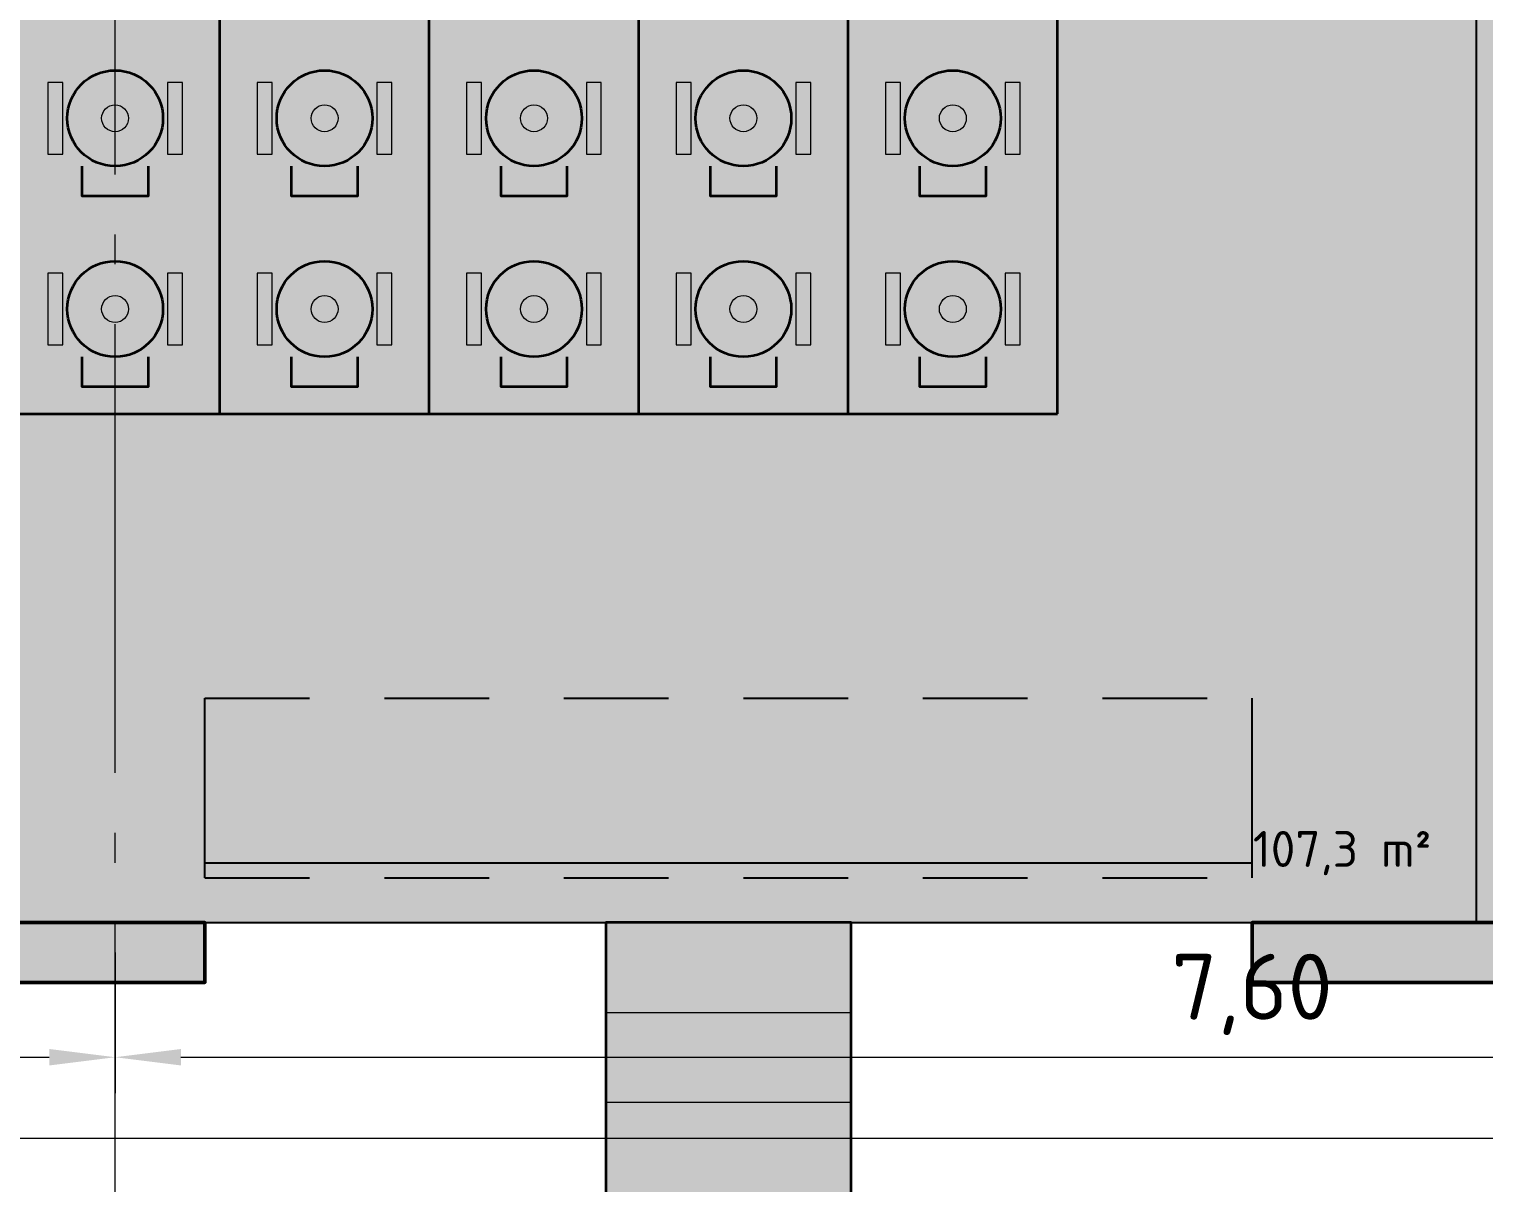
# Model space of a CAD drawing. Header units: millimetres. Extents: x 0 to 1189, y 0 to 841.
# Drawn here: x 612.12 to 660.75, y 211.3 to 249.86 of the extents above; entities that cross this region are included whole.
import ezdxf
from ezdxf.enums import TextEntityAlignment as Align

# ---------------------------------------------------------------- set-up
doc = ezdxf.new("R2010")
doc.units = ezdxf.units.MM
doc.linetypes.add('IRAM-F-TRAZO-PUNTO', pattern=[20, 15, -2, 1, -2])
for name, color, linetype, lineweight in [('A-ABERTURA', 7, 'CONTINUOUS', 25), ('A-COLUMNA', 7, 'CONTINUOUS', 50), ('A-COTA', 7, 'CONTINUOUS', 18), ('A-EJE', 1, 'IRAM-F-TRAZO-PUNTO', 18), ('A-EQUIPO-FINO', 8, 'CONTINUOUS', 13), ('A-EQUIPO-RELLENO', 9, 'CONTINUOUS', 13), ('A-EXTERIOR', 8, 'CONTINUOUS', 25), ('A-MURO', 7, 'CONTINUOUS', 50), ('A-RELLENO', 9, 'CONTINUOUS', 13), ('A-SECTOR', 1, 'CONTINUOUS', 25), ('A-SECTOR-TXT', 1, 'CONTINUOUS', 25)]:
    doc.layers.add(name, color=color, linetype=linetype, lineweight=lineweight)
doc.layers.add('A-DEM-VE', color=3, linetype='CONTINUOUS', lineweight=35, true_color=0x00963c)
doc.layers.add('A-EQUIPO', color=30, linetype='CONTINUOUS', lineweight=35, true_color=0xe67800)
doc.styles.add('ISO3098', font='isocpeur.ttf')
doc.dimstyles.new('FLAMA-IRAM', dxfattribs={"dimtxt": 3.5, "dimasz": 3.5, "dimexe": 2, "dimexo": 1.5, "dimgap": 1, "dimtad": 1, "dimdec": 1, "dimtxsty": 'ISO3098', "dimblk": 'IRAM_FLECHA', "dimblk1": 'IRAM_FLECHA', "dimblk2": 'IRAM_FLECHA', "dimcen": 2.5, "dimclrd": 3, "dimclre": 3, "dimclrt": 3, "dimazin": 3, "dimtfac": 1, "dimtmove": 0, "dimatfit": 3, "dimlwd": 18, "dimlwe": 18})

# ---------------------------------------------------------------- blocks, each defined once
blk = doc.blocks.new('IRAM_FLECHA')
blk.add_solid([(0, 0), (-1, 0.125), (-1, -0.125)])

msp = doc.modelspace()

# ---------------------------------------------------------------- hatches: boundary and pattern name
at = {"layer": 'A-ABERTURA', "true_color": 0x3c3c3c}
h = msp.add_hatch(color=7, dxfattribs=at)
h.dxf.hatch_style = 1
h.paths.add_polyline_path([(618, 222), (615.5, 222), (615.5, 218), (618, 218)])
h = msp.add_hatch(color=7, dxfattribs=at)
h.dxf.hatch_style = 1
h.paths.add_polyline_path([(653, 222), (655.5, 222), (655.5, 218), (653, 218)])
at = {"layer": 'A-COLUMNA', "true_color": 0x000000}
h = msp.add_hatch(color=7, dxfattribs=at)
h.dxf.hatch_style = 1
h.paths.add_polyline_path([(613, 218), (617, 218), (617, 222), (613, 222)])
at = {"layer": 'A-EQUIPO-RELLENO', "true_color": 0xf0786e}
h = msp.add_hatch(color=7, dxfattribs=at)
h.dxf.hatch_style = 1
h.paths.add_polyline_path([(615, 248.481), (614.586, 248.427), (614.2, 248.267), (613.869, 248.013), (613.614, 247.681), (613.455, 247.295), (613.4, 246.881), (613.455, 246.467), (613.614, 246.081), (613.869, 245.75), (614.2, 245.496), (614.586, 245.336), (615, 245.281), (615.414, 245.336), (615.8, 245.496), (616.131, 245.75), (616.386, 246.081), (616.545, 246.467), (616.6, 246.881), (616.545, 247.295), (616.386, 247.681), (616.131, 248.013), (615.8, 248.267), (615.414, 248.427)])
h = msp.add_hatch(color=7, dxfattribs=at)
h.dxf.hatch_style = 1
h.paths.add_polyline_path([(622, 248.481), (621.586, 248.427), (621.2, 248.267), (620.869, 248.013), (620.614, 247.681), (620.455, 247.295), (620.4, 246.881), (620.455, 246.467), (620.614, 246.081), (620.869, 245.75), (621.2, 245.496), (621.586, 245.336), (622, 245.281), (622.414, 245.336), (622.8, 245.496), (623.131, 245.75), (623.386, 246.081), (623.545, 246.467), (623.6, 246.881), (623.545, 247.295), (623.386, 247.681), (623.131, 248.013), (622.8, 248.267), (622.414, 248.427)])
h = msp.add_hatch(color=7, dxfattribs=at)
h.dxf.hatch_style = 1
h.paths.add_polyline_path([(629, 248.481), (628.586, 248.427), (628.2, 248.267), (627.869, 248.013), (627.614, 247.681), (627.455, 247.295), (627.4, 246.881), (627.455, 246.467), (627.614, 246.081), (627.869, 245.75), (628.2, 245.496), (628.586, 245.336), (629, 245.281), (629.414, 245.336), (629.8, 245.496), (630.131, 245.75), (630.386, 246.081), (630.545, 246.467), (630.6, 246.881), (630.545, 247.295), (630.386, 247.681), (630.131, 248.013), (629.8, 248.267), (629.414, 248.427)])
h = msp.add_hatch(color=7, dxfattribs=at)
h.dxf.hatch_style = 1
h.paths.add_polyline_path([(636, 248.481), (635.586, 248.427), (635.2, 248.267), (634.869, 248.013), (634.614, 247.681), (634.455, 247.295), (634.4, 246.881), (634.455, 246.467), (634.614, 246.081), (634.869, 245.75), (635.2, 245.496), (635.586, 245.336), (636, 245.281), (636.414, 245.336), (636.8, 245.496), (637.131, 245.75), (637.386, 246.081), (637.545, 246.467), (637.6, 246.881), (637.545, 247.295), (637.386, 247.681), (637.131, 248.013), (636.8, 248.267), (636.414, 248.427)])
h = msp.add_hatch(color=7, dxfattribs=at)
h.dxf.hatch_style = 1
h.paths.add_polyline_path([(643, 248.481), (642.586, 248.427), (642.2, 248.267), (641.869, 248.013), (641.614, 247.681), (641.455, 247.295), (641.4, 246.881), (641.455, 246.467), (641.614, 246.081), (641.869, 245.75), (642.2, 245.496), (642.586, 245.336), (643, 245.281), (643.414, 245.336), (643.8, 245.496), (644.131, 245.75), (644.386, 246.081), (644.545, 246.467), (644.6, 246.881), (644.545, 247.295), (644.386, 247.681), (644.131, 248.013), (643.8, 248.267), (643.414, 248.427)])
at = {"layer": 'A-EQUIPO-RELLENO', "true_color": 0x969ba0}
h = msp.add_hatch(color=7, dxfattribs=at)
h.dxf.hatch_style = 1
h.paths.add_polyline_path([(613.25, 245.681), (613.25, 248.081), (612.75, 248.081), (612.75, 245.681)])
h = msp.add_hatch(color=7, dxfattribs=at)
h.dxf.hatch_style = 1
h.paths.add_polyline_path([(617.25, 245.681), (617.25, 248.081), (616.75, 248.081), (616.75, 245.681)])
h = msp.add_hatch(color=7, dxfattribs=at)
h.dxf.hatch_style = 1
h.paths.add_polyline_path([(620.25, 245.681), (620.25, 248.081), (619.75, 248.081), (619.75, 245.681)])
h = msp.add_hatch(color=7, dxfattribs=at)
h.dxf.hatch_style = 1
h.paths.add_polyline_path([(624.25, 245.681), (624.25, 248.081), (623.75, 248.081), (623.75, 245.681)])
h = msp.add_hatch(color=7, dxfattribs=at)
h.dxf.hatch_style = 1
h.paths.add_polyline_path([(627.25, 245.681), (627.25, 248.081), (626.75, 248.081), (626.75, 245.681)])
h = msp.add_hatch(color=7, dxfattribs=at)
h.dxf.hatch_style = 1
h.paths.add_polyline_path([(631.25, 245.681), (631.25, 248.081), (630.75, 248.081), (630.75, 245.681)])
h = msp.add_hatch(color=7, dxfattribs=at)
h.dxf.hatch_style = 1
h.paths.add_polyline_path([(634.25, 245.681), (634.25, 248.081), (633.75, 248.081), (633.75, 245.681)])
h = msp.add_hatch(color=7, dxfattribs=at)
h.dxf.hatch_style = 1
h.paths.add_polyline_path([(638.25, 245.681), (638.25, 248.081), (637.75, 248.081), (637.75, 245.681)])
h = msp.add_hatch(color=7, dxfattribs=at)
h.dxf.hatch_style = 1
h.paths.add_polyline_path([(641.25, 245.681), (641.25, 248.081), (640.75, 248.081), (640.75, 245.681)])
h = msp.add_hatch(color=7, dxfattribs=at)
h.dxf.hatch_style = 1
h.paths.add_polyline_path([(645.25, 245.681), (645.25, 248.081), (644.75, 248.081), (644.75, 245.681)])
h = msp.add_hatch(color=7, dxfattribs=at)
h.dxf.hatch_style = 1
h.paths.add_polyline_path([(613.25, 239.306), (613.25, 241.706), (612.75, 241.706), (612.75, 239.306)])
at = {"layer": 'A-EQUIPO-RELLENO', "true_color": 0xf0786e}
h = msp.add_hatch(color=7, dxfattribs=at)
h.dxf.hatch_style = 1
h.paths.add_polyline_path([(615, 242.106), (614.586, 242.052), (614.2, 241.892), (613.869, 241.638), (613.614, 241.306), (613.455, 240.92), (613.4, 240.506), (613.455, 240.092), (613.614, 239.706), (613.869, 239.375), (614.2, 239.121), (614.586, 238.961), (615, 238.906), (615.414, 238.961), (615.8, 239.121), (616.131, 239.375), (616.386, 239.706), (616.545, 240.092), (616.6, 240.506), (616.545, 240.92), (616.386, 241.306), (616.131, 241.638), (615.8, 241.892), (615.414, 242.052)])
at = {"layer": 'A-EQUIPO-RELLENO', "true_color": 0x969ba0}
h = msp.add_hatch(color=7, dxfattribs=at)
h.dxf.hatch_style = 1
h.paths.add_polyline_path([(617.25, 239.306), (617.25, 241.706), (616.75, 241.706), (616.75, 239.306)])
h = msp.add_hatch(color=7, dxfattribs=at)
h.dxf.hatch_style = 1
h.paths.add_polyline_path([(620.25, 239.306), (620.25, 241.706), (619.75, 241.706), (619.75, 239.306)])
at = {"layer": 'A-EQUIPO-RELLENO', "true_color": 0xf0786e}
h = msp.add_hatch(color=7, dxfattribs=at)
h.dxf.hatch_style = 1
h.paths.add_polyline_path([(622, 242.106), (621.586, 242.052), (621.2, 241.892), (620.869, 241.638), (620.614, 241.306), (620.455, 240.92), (620.4, 240.506), (620.455, 240.092), (620.614, 239.706), (620.869, 239.375), (621.2, 239.121), (621.586, 238.961), (622, 238.906), (622.414, 238.961), (622.8, 239.121), (623.131, 239.375), (623.386, 239.706), (623.545, 240.092), (623.6, 240.506), (623.545, 240.92), (623.386, 241.306), (623.131, 241.638), (622.8, 241.892), (622.414, 242.052)])
at = {"layer": 'A-EQUIPO-RELLENO', "true_color": 0x969ba0}
h = msp.add_hatch(color=7, dxfattribs=at)
h.dxf.hatch_style = 1
h.paths.add_polyline_path([(624.25, 239.306), (624.25, 241.706), (623.75, 241.706), (623.75, 239.306)])
h = msp.add_hatch(color=7, dxfattribs=at)
h.dxf.hatch_style = 1
h.paths.add_polyline_path([(627.25, 239.306), (627.25, 241.706), (626.75, 241.706), (626.75, 239.306)])
at = {"layer": 'A-EQUIPO-RELLENO', "true_color": 0xf0786e}
h = msp.add_hatch(color=7, dxfattribs=at)
h.dxf.hatch_style = 1
h.paths.add_polyline_path([(629, 242.106), (628.586, 242.052), (628.2, 241.892), (627.869, 241.638), (627.614, 241.306), (627.455, 240.92), (627.4, 240.506), (627.455, 240.092), (627.614, 239.706), (627.869, 239.375), (628.2, 239.121), (628.586, 238.961), (629, 238.906), (629.414, 238.961), (629.8, 239.121), (630.131, 239.375), (630.386, 239.706), (630.545, 240.092), (630.6, 240.506), (630.545, 240.92), (630.386, 241.306), (630.131, 241.638), (629.8, 241.892), (629.414, 242.052)])
at = {"layer": 'A-EQUIPO-RELLENO', "true_color": 0x969ba0}
h = msp.add_hatch(color=7, dxfattribs=at)
h.dxf.hatch_style = 1
h.paths.add_polyline_path([(631.25, 239.306), (631.25, 241.706), (630.75, 241.706), (630.75, 239.306)])
h = msp.add_hatch(color=7, dxfattribs=at)
h.dxf.hatch_style = 1
h.paths.add_polyline_path([(634.25, 239.306), (634.25, 241.706), (633.75, 241.706), (633.75, 239.306)])
at = {"layer": 'A-EQUIPO-RELLENO', "true_color": 0xf0786e}
h = msp.add_hatch(color=7, dxfattribs=at)
h.dxf.hatch_style = 1
h.paths.add_polyline_path([(636, 242.106), (635.586, 242.052), (635.2, 241.892), (634.869, 241.638), (634.614, 241.306), (634.455, 240.92), (634.4, 240.506), (634.455, 240.092), (634.614, 239.706), (634.869, 239.375), (635.2, 239.121), (635.586, 238.961), (636, 238.906), (636.414, 238.961), (636.8, 239.121), (637.131, 239.375), (637.386, 239.706), (637.545, 240.092), (637.6, 240.506), (637.545, 240.92), (637.386, 241.306), (637.131, 241.638), (636.8, 241.892), (636.414, 242.052)])
at = {"layer": 'A-EQUIPO-RELLENO', "true_color": 0x969ba0}
h = msp.add_hatch(color=7, dxfattribs=at)
h.dxf.hatch_style = 1
h.paths.add_polyline_path([(638.25, 239.306), (638.25, 241.706), (637.75, 241.706), (637.75, 239.306)])
h = msp.add_hatch(color=7, dxfattribs=at)
h.dxf.hatch_style = 1
h.paths.add_polyline_path([(641.25, 239.306), (641.25, 241.706), (640.75, 241.706), (640.75, 239.306)])
at = {"layer": 'A-EQUIPO-RELLENO', "true_color": 0xf0786e}
h = msp.add_hatch(color=7, dxfattribs=at)
h.dxf.hatch_style = 1
h.paths.add_polyline_path([(643, 242.106), (642.586, 242.052), (642.2, 241.892), (641.869, 241.638), (641.614, 241.306), (641.455, 240.92), (641.4, 240.506), (641.455, 240.092), (641.614, 239.706), (641.869, 239.375), (642.2, 239.121), (642.586, 238.961), (643, 238.906), (643.414, 238.961), (643.8, 239.121), (644.131, 239.375), (644.386, 239.706), (644.545, 240.092), (644.6, 240.506), (644.545, 240.92), (644.386, 241.306), (644.131, 241.638), (643.8, 241.892), (643.414, 242.052)])
at = {"layer": 'A-EQUIPO-RELLENO', "true_color": 0x969ba0}
h = msp.add_hatch(color=7, dxfattribs=at)
h.dxf.hatch_style = 1
h.paths.add_polyline_path([(645.25, 239.306), (645.25, 241.706), (644.75, 241.706), (644.75, 239.306)])
at = {"layer": 'A-EXTERIOR', "true_color": 0xe6e6e6}
h = msp.add_hatch(color=7, dxfattribs=at)
h.dxf.hatch_style = 1
h.paths.add_polyline_path([(631.4, 196), (639.6, 196), (639.6, 220), (631.4, 220)])
at = {"layer": 'A-MURO', "true_color": 0x464646}
h = msp.add_hatch(color=7, dxfattribs=at)
h.dxf.hatch_style = 1
h.paths.add_polyline_path([(480.5, 218), (480.5, 220), (618, 220), (618, 218)])
h = msp.add_hatch(color=7, dxfattribs=at)
h.dxf.hatch_style = 1
h.paths.add_polyline_path([(653, 218), (653, 220), (825, 220), (825, 218)])
at = {"layer": 'A-RELLENO', "true_color": 0xe2e2e2}
h = msp.add_hatch(color=7, dxfattribs=at)
h.dxf.hatch_style = 1
h.paths.add_polyline_path([(660.5, 220), (690.5, 220), (690.5, 355), (660.5, 355)])
at = {"layer": 'A-RELLENO', "true_color": 0xc8e8c8}
h = msp.add_hatch(color=7, dxfattribs=at)
h.dxf.hatch_style = 1
h.paths.add_polyline_path([(525.5, 220), (660.5, 220), (660.5, 299.5), (525.5, 299.5)])

# ---------------------------------------------------------------- linework, layer by layer
at = {"layer": 'A-ABERTURA'}
for p, q in [((618, 227.5), (621.5, 227.5)), ((618, 221.5), (618, 227.5)), ((624, 227.5), (627.5, 227.5)), ((630, 227.5), (633.5, 227.5)), ((636, 227.5), (639.5, 227.5)), ((642, 227.5), (645.5, 227.5)), ((648, 227.5), (651.5, 227.5)), ((653, 221.5), (653, 227.5)), ((618, 222), (653, 222)), ((618, 221.5), (621.5, 221.5)), ((624, 221.5), (627.5, 221.5)), ((630, 221.5), (633.5, 221.5)), ((636, 221.5), (639.5, 221.5)), ((642, 221.5), (645.5, 221.5)), ((648, 221.5), (651.5, 221.5)), ((618, 220), (653, 220))]:
    msp.add_line(p, q, dxfattribs=at)
at = {"layer": 'A-DEM-VE'}
for p, q in [((618.5, 237), (618.5, 288)), ((625.5, 237), (625.5, 288)), ((632.5, 237), (632.5, 288)), ((639.5, 237), (639.5, 288))]:
    msp.add_line(p, q, dxfattribs=at)
msp.add_lwpolyline([(646.5, 237), (646.5, 288), (583.5, 288), (583.5, 237)], close=True, dxfattribs=at)
at = {"layer": 'A-EJE'}
for p, q in [((615, 185), (615, 696)), ((48, 220), (878, 220))]:
    msp.add_line(p, q, dxfattribs=at)
at = {"layer": 'A-EQUIPO'}
for points in [[(616.1, 245.281), (616.1, 244.281), (613.9, 244.281), (613.9, 245.281)], [(623.1, 245.281), (623.1, 244.281), (620.9, 244.281), (620.9, 245.281)], [(630.1, 245.281), (630.1, 244.281), (627.9, 244.281), (627.9, 245.281)], [(637.1, 245.281), (637.1, 244.281), (634.9, 244.281), (634.9, 245.281)], [(644.1, 245.281), (644.1, 244.281), (641.9, 244.281), (641.9, 245.281)], [(616.1, 238.906), (616.1, 237.906), (613.9, 237.906), (613.9, 238.906)], [(623.1, 238.906), (623.1, 237.906), (620.9, 237.906), (620.9, 238.906)], [(630.1, 238.906), (630.1, 237.906), (627.9, 237.906), (627.9, 238.906)], [(637.1, 238.906), (637.1, 237.906), (634.9, 237.906), (634.9, 238.906)], [(644.1, 238.906), (644.1, 237.906), (641.9, 237.906), (641.9, 238.906)]]:
    msp.add_lwpolyline(points, dxfattribs=at)
msp.add_lwpolyline([(631.4, 196), (639.6, 196), (639.6, 220), (631.4, 220)], close=True, dxfattribs=at)
for centre in [(615, 246.881), (622, 246.881), (629, 246.881), (636, 246.881), (643, 246.881), (615, 240.506), (622, 240.506), (629, 240.506), (636, 240.506), (643, 240.506)]:
    msp.add_circle(centre, 1.6, dxfattribs=at)
at = {"layer": 'A-EQUIPO-FINO'}
for p, q in [((631.4, 217), (639.6, 217)), ((631.4, 214), (639.6, 214))]:
    msp.add_line(p, q, dxfattribs=at)
for points in [[(613.25, 245.681), (613.25, 248.081), (612.75, 248.081), (612.75, 245.681)], [(617.25, 245.681), (617.25, 248.081), (616.75, 248.081), (616.75, 245.681)], [(620.25, 245.681), (620.25, 248.081), (619.75, 248.081), (619.75, 245.681)], [(624.25, 245.681), (624.25, 248.081), (623.75, 248.081), (623.75, 245.681)], [(627.25, 245.681), (627.25, 248.081), (626.75, 248.081), (626.75, 245.681)], [(631.25, 245.681), (631.25, 248.081), (630.75, 248.081), (630.75, 245.681)], [(634.25, 245.681), (634.25, 248.081), (633.75, 248.081), (633.75, 245.681)], [(638.25, 245.681), (638.25, 248.081), (637.75, 248.081), (637.75, 245.681)], [(641.25, 245.681), (641.25, 248.081), (640.75, 248.081), (640.75, 245.681)], [(645.25, 245.681), (645.25, 248.081), (644.75, 248.081), (644.75, 245.681)], [(613.25, 239.306), (613.25, 241.706), (612.75, 241.706), (612.75, 239.306)], [(617.25, 239.306), (617.25, 241.706), (616.75, 241.706), (616.75, 239.306)], [(620.25, 239.306), (620.25, 241.706), (619.75, 241.706), (619.75, 239.306)], [(624.25, 239.306), (624.25, 241.706), (623.75, 241.706), (623.75, 239.306)], [(627.25, 239.306), (627.25, 241.706), (626.75, 241.706), (626.75, 239.306)], [(631.25, 239.306), (631.25, 241.706), (630.75, 241.706), (630.75, 239.306)], [(634.25, 239.306), (634.25, 241.706), (633.75, 241.706), (633.75, 239.306)], [(638.25, 239.306), (638.25, 241.706), (637.75, 241.706), (637.75, 239.306)], [(641.25, 239.306), (641.25, 241.706), (640.75, 241.706), (640.75, 239.306)], [(645.25, 239.306), (645.25, 241.706), (644.75, 241.706), (644.75, 239.306)]]:
    msp.add_lwpolyline(points, close=True, dxfattribs=at)
for centre in [(615, 246.881), (622, 246.881), (629, 246.881), (636, 246.881), (643, 246.881), (615, 240.506), (622, 240.506), (629, 240.506), (636, 240.506), (643, 240.506)]:
    msp.add_circle(centre, 0.45, dxfattribs=at)
at = {"layer": 'A-MURO'}
for points in [[(480.5, 218), (480.5, 220), (618, 220), (618, 218)], [(653, 218), (653, 220), (825, 220), (825, 218)]]:
    msp.add_lwpolyline(points, close=True, dxfattribs=at)
at = {"layer": 'A-SECTOR'}
msp.add_lwpolyline([(525.5, 220), (660.5, 220), (660.5, 299.5), (525.5, 299.5)], close=True, dxfattribs=at)

# ---------------------------------------------------------------- texts
at = {"layer": 'A-SECTOR-TXT', "style": 'ISO3098'}
msp.add_text('107,3 m²', height=1.2, dxfattribs=at).set_placement((659, 221.5), align=Align.BOTTOM_RIGHT)

# ---------------------------------------------------------------- dimensions: what is measured, and where the dimension line sits
at = {"layer": 'A-COTA'}
for base, p1, p2 in [((83, 212.8), (83, 220), (843, 220)), ((539, 215.5), (539, 220), (615, 220)), ((615, 215.5), (615, 220), (691, 220))]:
    msp.add_linear_dim(base=base, p1=p1, p2=p2, dimstyle='FLAMA-IRAM', override={"dimtxt": 2.2, "dimasz": 2.2, "dimexe": 1.2, "dimexo": 1, "dimdec": 2, "dimlfac": 0.1, "dimzin": 0}, dxfattribs=at).render()

doc.saveas('drawing.dxf')
